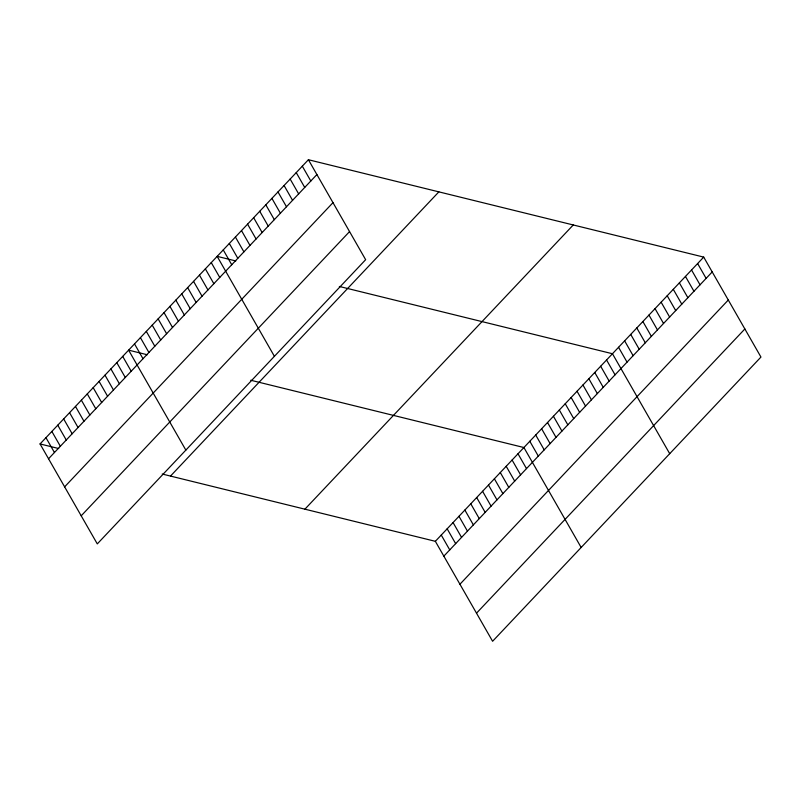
<?xml version="1.0" encoding="UTF-8"?>
<svg xmlns="http://www.w3.org/2000/svg" width="801" height="801" viewBox="0 0 801 801"><rect width="100%" height="100%" fill="white"/><g stroke="black" fill="none" stroke-linecap="round" stroke-linejoin="round"><path stroke-width="1.2" d="M308.405 159.729L365.646 259.684L97.291 543.899L40.05 443.944L308.405 159.729L703.709 257.101L760.95 357.056L492.595 641.271L435.354 541.316L162.223 474.032M48.541 458.773L316.896 174.558M64.631 486.858L332.986 202.653M81.201 515.804L349.556 231.589M170.503 476.074L438.858 191.87M304.901 509.186L573.256 224.971M435.354 541.316L703.709 257.101M443.844 556.144L712.199 271.94M459.934 584.239L728.289 300.025M476.505 613.176L744.86 328.971M235.794 260.956L217.161 256.36L274.403 356.315M339.334 286.458L612.465 353.742L669.706 453.686M147.244 354.743L128.611 350.157L185.852 450.102M250.773 380.245L523.914 447.529L581.156 547.473M40.05 443.944L58.683 448.53M697.621 263.549L706.122 278.378M691.543 269.987L700.034 284.816M685.456 276.435L693.956 291.264M679.378 282.873L687.869 297.702M673.291 289.321L681.791 304.15M667.213 295.759L675.704 310.588M661.125 302.197L669.626 317.026M655.048 308.645L663.538 323.474M648.96 315.083L657.461 329.912M642.883 321.531L651.373 336.36M636.795 327.969L645.296 342.798M630.717 334.407L639.208 349.236M624.63 340.856L633.12 355.684M618.552 347.294L627.043 362.122M606.567 359.989L615.058 374.818M600.66 366.247L609.15 381.076M594.753 372.495L603.253 387.324M588.855 378.753L597.346 393.581M582.948 385.001L591.438 399.829M577.04 391.258L585.541 406.087M571.143 397.506L579.634 412.335M565.236 403.754L573.726 418.593M559.328 410.012L567.829 424.84M553.431 416.26L561.922 431.088M547.524 422.517L556.014 437.346M541.626 428.765L550.117 443.594M535.719 435.023L544.209 449.852M529.811 441.271L538.302 456.099M518.007 453.777L526.497 468.605M512.099 460.034L520.6 474.863M506.202 466.282L514.693 481.111M500.295 472.54L508.785 487.368M494.387 478.788L502.888 493.616M488.49 485.046L496.98 499.874M302.317 166.177L310.818 181.006M482.582 491.293L491.073 506.122M296.24 172.615L304.73 187.444M476.685 497.551L485.176 512.38M290.152 179.054L298.653 193.892M470.778 503.799L479.268 518.627M284.075 185.502L292.565 200.33M464.87 510.057L473.361 524.885M277.987 191.94L286.488 206.768M458.973 516.305L467.464 531.133M271.909 198.388L280.4 213.216M453.066 522.562L461.556 537.391M265.822 204.826L274.322 219.654M447.158 528.81L455.659 543.639M259.744 211.274L268.235 226.102M441.261 535.068L449.751 549.897M253.657 217.712L262.147 232.54M247.579 224.15L256.07 238.978M241.491 230.598L249.982 245.426M235.414 237.036L243.904 251.864M229.326 243.484L237.817 258.312M223.249 249.922L231.739 264.751M211.264 262.618L219.754 277.446M205.356 268.866L213.847 283.694M199.449 275.123L207.95 289.952M193.552 281.371L202.042 296.2M187.644 287.629L196.135 302.458M181.737 293.877L190.237 308.705M175.84 300.135L184.33 314.963M169.932 306.382L178.423 321.211M164.025 312.64L172.525 327.469M158.127 318.888L166.618 333.717M152.22 325.146L160.711 339.974M146.323 331.394L154.813 346.222M140.415 337.652L148.906 352.48M134.508 343.899L142.999 358.728M122.703 356.405L131.194 371.233M116.796 362.663L125.296 377.491M110.898 368.911L119.389 383.739M104.991 375.168L113.482 389.997M99.084 381.416L107.584 396.245M93.186 387.674L101.677 402.502M87.279 393.922L95.77 408.75M81.372 400.17L89.872 415.008M75.474 406.427L83.965 421.256M69.567 412.675L78.057 427.514M63.669 418.933L72.16 433.762M57.762 425.181L66.253 440.009M51.855 431.439L60.345 446.267M45.957 437.686L54.448 452.515"/></g></svg>
